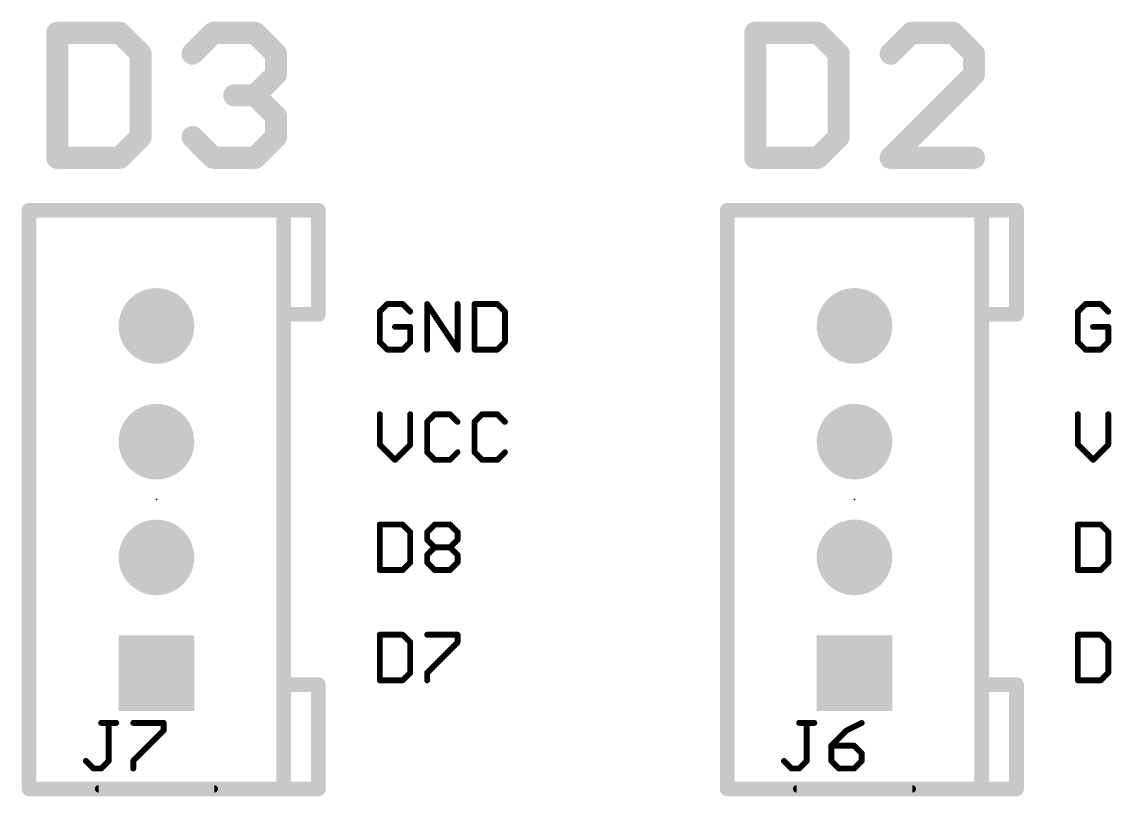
# Model space of a CAD drawing. Extents: x -6 to 140, y -6 to 118.
# Drawn here: x 28.15 to 46.98, y 24.08 to 37.47 of the extents above; entities that cross this region are included whole.
import ezdxf

# ---------------------------------------------------------------- set-up
doc = ezdxf.new("R2010")
doc.units = 0
for name, color, linetype in [('17', 94, 'CONTINUOUS'), ('21', 251, 'CONTINUOUS'), ('23', 178, 'CONTINUOUS'), ('25', 251, 'CONTINUOUS')]:
    doc.layers.add(name, color=color, linetype=linetype)

# ---------------------------------------------------------------- blocks, each defined once
blk = doc.blocks.new('SQUAREP')
blk.add_solid([(-0.5, -0.5), (0.5, -0.5), (-0.5, 0.5), (0.5, 0.5)])
blk = doc.blocks.new('ROUNDP')
at = {"const_width": 0.5}
blk.add_lwpolyline([(0, -0.25, 1), (0, 0.25, 1), (0, -0.25)], format="xyb", dxfattribs=at)

msp = doc.modelspace()

# ---------------------------------------------------------------- linework, layer by layer
at = {"layer": '21'}
for points, const_width in [([(28.7655, 37.3716, 1), (28.7655, 37.1811)], 0.1905), ([(28.8608, 37.2763, 1), (28.6703, 37.2763)], 0.1905), ([(29.9133, 37.3437, 1), (29.7786, 37.209)], 0.1905), ([(29.8459, 37.1811, 1), (29.8459, 37.3716)], 0.1905), ([(31.4644, 37.3716, 1), (31.4644, 37.1811)], 0.1905), ([(31.5318, 37.209, 1), (31.3971, 37.3437)], 0.1905), ([(32.2521, 37.3437, 1), (32.1174, 37.209)], 0.1905), ([(32.1847, 37.1811, 1), (32.1847, 37.3716)], 0.1905), ([(40.8305, 37.3716, 1), (40.8305, 37.1811)], 0.1905), ([(40.9258, 37.2763, 1), (40.7353, 37.2763)], 0.1905), ([(41.9783, 37.3437, 1), (41.8436, 37.209)], 0.1905), ([(41.9109, 37.1811, 1), (41.9109, 37.3716)], 0.1905), ([(43.5294, 37.3716, 1), (43.5294, 37.1811)], 0.1905), ([(43.5968, 37.209, 1), (43.4621, 37.3437)], 0.1905), ([(44.3171, 37.3437, 1), (44.1824, 37.209)], 0.1905), ([(44.2497, 37.1811, 1), (44.2497, 37.3716)], 0.1905), ([(30.3013, 36.9162, 1), (30.1108, 36.9162)], 0.1905), ([(32.6401, 36.9162, 1), (32.4496, 36.9162)], 0.1905), ([(42.3663, 36.9162, 1), (42.1758, 36.9162)], 0.1905), ([(44.7051, 36.9162, 1), (44.5146, 36.9162)], 0.1905), ([(30.1387, 36.8489, 1), (30.2734, 36.9836)], 0.1905), ([(31.0369, 36.9836, 1), (31.1716, 36.8489)], 0.1905), ([(32.4775, 36.8489, 1), (32.6122, 36.9836)], 0.1905), ([(42.2037, 36.8489, 1), (42.3384, 36.9836)], 0.1905), ([(43.1019, 36.9836, 1), (43.2366, 36.8489)], 0.1905), ([(44.5425, 36.8489, 1), (44.6772, 36.9836)], 0.1905), ([(32.6122, 36.4887, 1), (32.4775, 36.6234)], 0.1905), ([(44.6772, 36.4887, 1), (44.5425, 36.6234)], 0.1905), ([(32.4496, 36.5561, 1), (32.6401, 36.5561)], 0.1905), ([(44.5146, 36.5561, 1), (44.7051, 36.5561)], 0.1905), ([(31.8246, 36.2912, 1), (31.8246, 36.1007)], 0.1905), ([(32.2521, 36.2633, 1), (32.1174, 36.1286)], 0.1905), ([(32.1174, 36.2633, 1), (32.2521, 36.1286)], 0.1905), ([(32.1847, 36.1007, 1), (32.1847, 36.2912)], 0.1905), ([(32.6401, 35.8358, 1), (32.4496, 35.8358)], 0.1905), ([(32.4775, 35.7684, 1), (32.6122, 35.9031)], 0.1905), ([(30.2734, 35.4083, 1), (30.1387, 35.543)], 0.1905), ([(31.1716, 35.543, 1), (31.0369, 35.4083)], 0.1905), ([(32.6122, 35.4083, 1), (32.4775, 35.543)], 0.1905), ([(42.3384, 35.4083, 1), (42.2037, 35.543)], 0.1905), ([(30.1108, 35.4756, 1), (30.3013, 35.4756)], 0.1905), ([(32.4496, 35.4756, 1), (32.6401, 35.4756)], 0.1905), ([(42.1758, 35.4756, 1), (42.3663, 35.4756)], 0.1905), ([(28.7655, 35.2108, 1), (28.7655, 35.0203)], 0.1905), ([(28.6703, 35.1155, 1), (28.8608, 35.1155)], 0.1905), ([(29.7786, 35.1829, 1), (29.9133, 35.0481)], 0.1905), ([(29.8459, 35.0203, 1), (29.8459, 35.2108)], 0.1905), ([(31.4644, 35.2108, 1), (31.4644, 35.0203)], 0.1905), ([(31.3971, 35.0481, 1), (31.5318, 35.1829)], 0.1905), ([(32.1174, 35.1829, 1), (32.2521, 35.0481)], 0.1905), ([(32.1847, 35.0203, 1), (32.1847, 35.2108)], 0.1905), ([(40.8305, 35.2108, 1), (40.8305, 35.0203)], 0.1905), ([(40.7353, 35.1155, 1), (40.9258, 35.1155)], 0.1905), ([(41.8436, 35.1829, 1), (41.9783, 35.0481)], 0.1905), ([(41.9109, 35.0203, 1), (41.9109, 35.2108)], 0.1905), ([(43.1019, 35.1829, 1), (43.2366, 35.0481)], 0.1905), ([(43.1693, 35.2108, 1), (43.1693, 35.0203)], 0.1905), ([(44.6099, 35.0203, 1), (44.6099, 35.2108)], 0.1905), ([(28.28, 34.2735, 1), (28.28, 34.1465)], 0.127), ([(28.3435, 34.21, 1), (28.2165, 34.21)], 0.127), ([(28.98, 34.2735, 1), (28.98, 34.1465)], 0.127), ([(31.98, 34.1465, 1), (31.98, 34.2735)], 0.127), ([(32.7435, 34.21, 1), (32.6165, 34.21)], 0.127), ([(32.68, 34.2735, 1), (32.68, 34.1465)], 0.127), ([(32.68, 34.1465, 1), (32.68, 34.2735)], 0.127), ([(33.3435, 34.21, 1), (33.2165, 34.21)], 0.127), ([(33.28, 34.1465, 1), (33.28, 34.2735)], 0.127), ([(40.345, 34.2735, 1), (40.345, 34.1465)], 0.127), ([(40.4085, 34.21, 1), (40.2815, 34.21)], 0.127), ([(41.045, 34.2735, 1), (41.045, 34.1465)], 0.127), ([(44.045, 34.1465, 1), (44.045, 34.2735)], 0.127), ([(44.8085, 34.21, 1), (44.6815, 34.21)], 0.127), ([(44.745, 34.2735, 1), (44.745, 34.1465)], 0.127), ([(44.745, 34.1465, 1), (44.745, 34.2735)], 0.127), ([(45.4085, 34.21, 1), (45.2815, 34.21)], 0.127), ([(45.345, 34.1465, 1), (45.345, 34.2735)], 0.127), ([(34.4721, 32.6143, 1), (34.4721, 32.5635)], 0.0508), ([(34.4901, 32.5709, 1), (34.4542, 32.6068)], 0.0508), ([(34.7528, 32.6068, 1), (34.7169, 32.5709)], 0.0508), ([(34.7348, 32.5635, 1), (34.7348, 32.6143)], 0.0508), ([(35.1805, 32.603, 1), (35.1382, 32.5748)], 0.0508), ([(35.1848, 32.5889, 1), (35.134, 32.5889)], 0.0508), ([(35.7102, 32.5889, 1), (35.6594, 32.5889)], 0.0508), ([(36.0034, 32.5889, 1), (35.9526, 32.5889)], 0.0508), ([(35.978, 32.6143, 1), (35.978, 32.5635)], 0.0508), ([(36.39, 32.6068, 1), (36.354, 32.5709)], 0.0508), ([(36.372, 32.5635, 1), (36.372, 32.6143)], 0.0508), ([(46.5371, 32.6143, 1), (46.5371, 32.5635)], 0.0508), ([(46.5551, 32.5709, 1), (46.5192, 32.6068)], 0.0508), ([(46.8178, 32.6068, 1), (46.7819, 32.5709)], 0.0508), ([(46.7998, 32.5635, 1), (46.7998, 32.6143)], 0.0508), ([(32.7435, 32.41, 1), (32.6165, 32.41)], 0.127), ([(32.68, 32.4735, 1), (32.68, 32.3465)], 0.127), ([(32.6165, 32.41, 1), (32.7435, 32.41)], 0.127), ([(33.2165, 32.41, 1), (33.3435, 32.41)], 0.127), ([(33.28, 32.3465, 1), (33.28, 32.4735)], 0.127), ([(34.3662, 32.4575, 1), (34.3154, 32.4575)], 0.0508), ([(34.3228, 32.4755, 1), (34.3588, 32.4396)], 0.0508), ([(34.8482, 32.4396, 1), (34.8841, 32.4755)], 0.0508), ([(36.5287, 32.4575, 1), (36.4779, 32.4575)], 0.0508), ([(36.4854, 32.4396, 1), (36.5213, 32.4755)], 0.0508), ([(44.8085, 32.41, 1), (44.6815, 32.41)], 0.127), ([(44.745, 32.4735, 1), (44.745, 32.3465)], 0.127), ([(44.6815, 32.41, 1), (44.8085, 32.41)], 0.127), ([(45.2815, 32.41, 1), (45.4085, 32.41)], 0.127), ([(45.345, 32.3465, 1), (45.345, 32.4735)], 0.127), ([(46.4312, 32.4575, 1), (46.3804, 32.4575)], 0.0508), ([(46.3878, 32.4755, 1), (46.4238, 32.4396)], 0.0508), ([(46.9132, 32.4396, 1), (46.9491, 32.4755)], 0.0508), ([(34.6035, 32.2202, 1), (34.6035, 32.1694)], 0.0508), ([(34.8916, 32.1948, 1), (34.8408, 32.1948)], 0.0508), ([(34.8662, 32.1694, 1), (34.8662, 32.2202)], 0.0508), ([(46.6685, 32.2202, 1), (46.6685, 32.1694)], 0.0508), ([(46.9566, 32.1948, 1), (46.9058, 32.1948)], 0.0508), ([(46.9312, 32.1694, 1), (46.9312, 32.2202)], 0.0508), ([(34.3588, 31.9501, 1), (34.3228, 31.9142)], 0.0508), ([(34.3154, 31.9321, 1), (34.3662, 31.9321)], 0.0508), ([(34.4721, 31.8262, 1), (34.4721, 31.7754)], 0.0508), ([(34.4542, 31.7828, 1), (34.4901, 31.8188)], 0.0508), ([(34.7169, 31.8188, 1), (34.7528, 31.7828)], 0.0508), ([(34.7348, 31.7754, 1), (34.7348, 31.8262)], 0.0508), ([(34.8408, 31.9321, 1), (34.8916, 31.9321)], 0.0508), ([(34.8841, 31.9142, 1), (34.8482, 31.9501)], 0.0508), ([(35.134, 31.8008, 1), (35.1848, 31.8008)], 0.0508), ([(35.6594, 31.8008, 1), (35.7102, 31.8008)], 0.0508), ([(35.6636, 31.7867, 1), (35.7059, 31.8149)], 0.0508), ([(35.978, 31.8262, 1), (35.978, 31.7754)], 0.0508), ([(35.9526, 31.8008, 1), (36.0034, 31.8008)], 0.0508), ([(36.354, 31.8188, 1), (36.39, 31.7828)], 0.0508), ([(36.372, 31.7754, 1), (36.372, 31.8262)], 0.0508), ([(36.4779, 31.9321, 1), (36.5287, 31.9321)], 0.0508), ([(36.5213, 31.9142, 1), (36.4854, 31.9501)], 0.0508), ([(46.4238, 31.9501, 1), (46.3878, 31.9142)], 0.0508), ([(46.3804, 31.9321, 1), (46.4312, 31.9321)], 0.0508), ([(46.5371, 31.8262, 1), (46.5371, 31.7754)], 0.0508), ([(46.5192, 31.7828, 1), (46.5551, 31.8188)], 0.0508), ([(46.7819, 31.8188, 1), (46.8178, 31.7828)], 0.0508), ([(46.7998, 31.7754, 1), (46.7998, 31.8262)], 0.0508), ([(46.9058, 31.9321, 1), (46.9566, 31.9321)], 0.0508), ([(46.9491, 31.9142, 1), (46.9132, 31.9501)], 0.0508), ([(34.3662, 30.6839, 1), (34.3154, 30.6839)], 0.0508), ([(34.8916, 30.6839, 1), (34.8408, 30.6839)], 0.0508), ([(35.2907, 30.7093, 1), (35.2907, 30.6585)], 0.0508), ([(35.3087, 30.6659, 1), (35.2728, 30.7018)], 0.0508), ([(35.5714, 30.7018, 1), (35.5355, 30.6659)], 0.0508), ([(35.5534, 30.6585, 1), (35.5534, 30.7093)], 0.0508), ([(36.1093, 30.7093, 1), (36.1093, 30.6585)], 0.0508), ([(36.1273, 30.6659, 1), (36.0913, 30.7018)], 0.0508), ([(36.39, 30.7018, 1), (36.354, 30.6659)], 0.0508), ([(36.372, 30.6585, 1), (36.372, 30.7093)], 0.0508), ([(46.4312, 30.6839, 1), (46.3804, 30.6839)], 0.0508), ([(46.9566, 30.6839, 1), (46.9058, 30.6839)], 0.0508), ([(35.1848, 30.5525, 1), (35.134, 30.5525)], 0.0508), ([(35.1414, 30.5705, 1), (35.1773, 30.5346)], 0.0508), ([(35.6668, 30.5346, 1), (35.7027, 30.5705)], 0.0508), ([(36.0034, 30.5525, 1), (35.9526, 30.5525)], 0.0508), ([(35.96, 30.5705, 1), (35.9959, 30.5346)], 0.0508), ([(36.4854, 30.5346, 1), (36.5213, 30.5705)], 0.0508), ([(34.3588, 30.1765, 1), (34.3228, 30.1405)], 0.0508), ([(34.3154, 30.1585, 1), (34.3662, 30.1585)], 0.0508), ([(34.8408, 30.1585, 1), (34.8916, 30.1585)], 0.0508), ([(34.8841, 30.1405, 1), (34.8482, 30.1765)], 0.0508), ([(46.4238, 30.1765, 1), (46.3878, 30.1405)], 0.0508), ([(46.3804, 30.1585, 1), (46.4312, 30.1585)], 0.0508), ([(46.9058, 30.1585, 1), (46.9566, 30.1585)], 0.0508), ([(46.9491, 30.1405, 1), (46.9132, 30.1765)], 0.0508), ([(34.5855, 29.9138, 1), (34.6215, 29.8778)], 0.0508), ([(34.5855, 29.8778, 1), (34.6215, 29.9138)], 0.0508), ([(35.1773, 30.0451, 1), (35.1414, 30.0092)], 0.0508), ([(35.134, 30.0271, 1), (35.1848, 30.0271)], 0.0508), ([(35.2907, 29.9212, 1), (35.2907, 29.8704)], 0.0508), ([(35.2728, 29.8778, 1), (35.3087, 29.9138)], 0.0508), ([(35.5355, 29.9138, 1), (35.5714, 29.8778)], 0.0508), ([(35.5534, 29.8704, 1), (35.5534, 29.9212)], 0.0508), ([(35.7027, 30.0092, 1), (35.6668, 30.0451)], 0.0508), ([(35.9959, 30.0451, 1), (35.96, 30.0092)], 0.0508), ([(35.9526, 30.0271, 1), (36.0034, 30.0271)], 0.0508), ([(36.1093, 29.9212, 1), (36.1093, 29.8704)], 0.0508), ([(36.0913, 29.8778, 1), (36.1273, 29.9138)], 0.0508), ([(36.354, 29.9138, 1), (36.39, 29.8778)], 0.0508), ([(36.372, 29.8704, 1), (36.372, 29.9212)], 0.0508), ([(36.5213, 30.0092, 1), (36.4854, 30.0451)], 0.0508), ([(46.6505, 29.9138, 1), (46.6865, 29.8778)], 0.0508), ([(46.6505, 29.8778, 1), (46.6865, 29.9138)], 0.0508), ([(34.3662, 28.7789, 1), (34.3154, 28.7789)], 0.0508), ([(34.3408, 28.8043, 1), (34.3408, 28.7535)], 0.0508), ([(34.7528, 28.7968, 1), (34.7169, 28.7609)], 0.0508), ([(34.7348, 28.7535, 1), (34.7348, 28.8043)], 0.0508), ([(35.2907, 28.8043, 1), (35.2907, 28.7535)], 0.0508), ([(35.3087, 28.7609, 1), (35.2728, 28.7968)], 0.0508), ([(35.5714, 28.7968, 1), (35.5355, 28.7609)], 0.0508), ([(35.5534, 28.7535, 1), (35.5534, 28.8043)], 0.0508), ([(46.4312, 28.7789, 1), (46.3804, 28.7789)], 0.0508), ([(46.4058, 28.8043, 1), (46.4058, 28.7535)], 0.0508), ([(46.8178, 28.7968, 1), (46.7819, 28.7609)], 0.0508), ([(46.7998, 28.7535, 1), (46.7998, 28.8043)], 0.0508), ([(34.8916, 28.6475, 1), (34.8408, 28.6475)], 0.0508), ([(34.8482, 28.6296, 1), (34.8841, 28.6655)], 0.0508), ([(35.1848, 28.6475, 1), (35.134, 28.6475)], 0.0508), ([(35.1414, 28.6655, 1), (35.1773, 28.6296)], 0.0508), ([(35.7102, 28.6475, 1), (35.6594, 28.6475)], 0.0508), ([(35.6668, 28.6296, 1), (35.7027, 28.6655)], 0.0508), ([(46.9566, 28.6475, 1), (46.9058, 28.6475)], 0.0508), ([(46.9132, 28.6296, 1), (46.9491, 28.6655)], 0.0508), ([(35.1773, 28.5341, 1), (35.1414, 28.4982)], 0.0508), ([(35.134, 28.5162, 1), (35.1848, 28.5162)], 0.0508), ([(35.2907, 28.4102, 1), (35.2907, 28.3594)], 0.0508), ([(35.3087, 28.3669, 1), (35.2728, 28.4028)], 0.0508), ([(35.5714, 28.4028, 1), (35.5355, 28.3669)], 0.0508), ([(35.5534, 28.3594, 1), (35.5534, 28.4102)], 0.0508), ([(35.6594, 28.5162, 1), (35.7102, 28.5162)], 0.0508), ([(35.7027, 28.4982, 1), (35.6668, 28.5341)], 0.0508), ([(35.1414, 28.2715, 1), (35.1773, 28.2355)], 0.0508), ([(35.1848, 28.2535, 1), (35.134, 28.2535)], 0.0508), ([(35.2728, 28.3669, 1), (35.3087, 28.4028)], 0.0508), ([(35.5355, 28.4028, 1), (35.5714, 28.3669)], 0.0508), ([(35.7102, 28.2535, 1), (35.6594, 28.2535)], 0.0508), ([(35.6668, 28.2355, 1), (35.7027, 28.2715)], 0.0508), ([(34.8408, 28.1221, 1), (34.8916, 28.1221)], 0.0508), ([(34.8841, 28.1042, 1), (34.8482, 28.1401)], 0.0508), ([(35.1773, 28.1401, 1), (35.1414, 28.1042)], 0.0508), ([(35.134, 28.1221, 1), (35.1848, 28.1221)], 0.0508), ([(35.6594, 28.1221, 1), (35.7102, 28.1221)], 0.0508), ([(35.7027, 28.1042, 1), (35.6668, 28.1401)], 0.0508), ([(46.9058, 28.1221, 1), (46.9566, 28.1221)], 0.0508), ([(46.9491, 28.1042, 1), (46.9132, 28.1401)], 0.0508), ([(34.3408, 28.0162, 1), (34.3408, 27.9654)], 0.0508), ([(34.3154, 27.9908, 1), (34.3662, 27.9908)], 0.0508), ([(34.7169, 28.0088, 1), (34.7528, 27.9728)], 0.0508), ([(34.7348, 27.9654, 1), (34.7348, 28.0162)], 0.0508), ([(35.2907, 28.0162, 1), (35.2907, 27.9654)], 0.0508), ([(35.2728, 27.9728, 1), (35.3087, 28.0088)], 0.0508), ([(35.5355, 28.0088, 1), (35.5714, 27.9728)], 0.0508), ([(35.5534, 27.9654, 1), (35.5534, 28.0162)], 0.0508), ([(46.4058, 28.0162, 1), (46.4058, 27.9654)], 0.0508), ([(46.3804, 27.9908, 1), (46.4312, 27.9908)], 0.0508), ([(46.7819, 28.0088, 1), (46.8178, 27.9728)], 0.0508), ([(46.7998, 27.9654, 1), (46.7998, 28.0162)], 0.0508), ([(34.3662, 26.8739, 1), (34.3154, 26.8739)], 0.0508), ([(34.3408, 26.8993, 1), (34.3408, 26.8485)], 0.0508), ([(34.7528, 26.8918, 1), (34.7169, 26.8559)], 0.0508), ([(34.7348, 26.8485, 1), (34.7348, 26.8993)], 0.0508), ([(34.8916, 26.7425, 1), (34.8408, 26.7425)], 0.0508), ([(34.8482, 26.7246, 1), (34.8841, 26.7605)], 0.0508), ([(35.1594, 26.8993, 1), (35.1594, 26.8485)], 0.0508), ([(35.7102, 26.8739, 1), (35.6594, 26.8739)], 0.0508), ([(35.6594, 26.7425, 1), (35.7102, 26.7425)], 0.0508), ([(35.7027, 26.7246, 1), (35.6668, 26.7605)], 0.0508), ([(35.6848, 26.8485, 1), (35.6848, 26.8993)], 0.0508), ([(46.4312, 26.8739, 1), (46.3804, 26.8739)], 0.0508), ([(46.4058, 26.8993, 1), (46.4058, 26.8485)], 0.0508), ([(46.8178, 26.8918, 1), (46.7819, 26.8559)], 0.0508), ([(46.7998, 26.8485, 1), (46.7998, 26.8993)], 0.0508), ([(46.9566, 26.7425, 1), (46.9058, 26.7425)], 0.0508), ([(46.9132, 26.7246, 1), (46.9491, 26.7605)], 0.0508), ([(34.8408, 26.2171, 1), (34.8916, 26.2171)], 0.0508), ([(34.8841, 26.1992, 1), (34.8482, 26.2351)], 0.0508), ([(35.1848, 26.2171, 1), (35.134, 26.2171)], 0.0508), ([(35.1414, 26.2351, 1), (35.1773, 26.1992)], 0.0508), ([(46.9058, 26.2171, 1), (46.9566, 26.2171)], 0.0508), ([(46.9491, 26.1992, 1), (46.9132, 26.2351)], 0.0508), ([(32.7435, 26.01, 1), (32.6165, 26.01)], 0.127), ([(32.68, 26.0735, 1), (32.68, 25.9465)], 0.127), ([(32.6165, 26.01, 1), (32.7435, 26.01)], 0.127), ([(33.3435, 26.01, 1), (33.2165, 26.01)], 0.127), ([(33.28, 25.9465, 1), (33.28, 26.0735)], 0.127), ([(34.3408, 26.1112, 1), (34.3408, 26.0604)], 0.0508), ([(34.3154, 26.0858, 1), (34.3662, 26.0858)], 0.0508), ([(34.7169, 26.1038, 1), (34.7528, 26.0678)], 0.0508), ([(34.7348, 26.0604, 1), (34.7348, 26.1112)], 0.0508), ([(35.134, 26.0858, 1), (35.1848, 26.0858)], 0.0508), ([(44.8085, 26.01, 1), (44.6815, 26.01)], 0.127), ([(44.745, 26.0735, 1), (44.745, 25.9465)], 0.127), ([(44.6815, 26.01, 1), (44.8085, 26.01)], 0.127), ([(45.4085, 26.01, 1), (45.2815, 26.01)], 0.127), ([(45.345, 25.9465, 1), (45.345, 26.0735)], 0.127), ([(46.4058, 26.1112, 1), (46.4058, 26.0604)], 0.0508), ([(46.3804, 26.0858, 1), (46.4312, 26.0858)], 0.0508), ([(46.7819, 26.1038, 1), (46.8178, 26.0678)], 0.0508), ([(46.7998, 26.0604, 1), (46.7998, 26.1112)], 0.0508), ([(28.28, 24.2735, 1), (28.28, 24.1465)], 0.127), ([(32.68, 24.2735, 1), (32.68, 24.1465)], 0.127), ([(32.68, 24.1465, 1), (32.68, 24.2735)], 0.127), ([(33.28, 24.1465, 1), (33.28, 24.2735)], 0.127), ([(40.345, 24.2735, 1), (40.345, 24.1465)], 0.127), ([(44.745, 24.2735, 1), (44.745, 24.1465)], 0.127), ([(44.745, 24.1465, 1), (44.745, 24.2735)], 0.127), ([(45.345, 24.1465, 1), (45.345, 24.2735)], 0.127), ([(28.2165, 24.21, 1), (28.3435, 24.21)], 0.127), ([(29.48, 24.2417, 1), (29.48, 24.1783)], 0.0635), ([(31.48, 24.1783, 1), (31.48, 24.2417)], 0.0635), ([(32.6165, 24.21, 1), (32.7435, 24.21)], 0.127), ([(33.2165, 24.21, 1), (33.3435, 24.21)], 0.127), ([(40.2815, 24.21, 1), (40.4085, 24.21)], 0.127), ([(41.545, 24.2417, 1), (41.545, 24.1783)], 0.0635), ([(43.545, 24.1783, 1), (43.545, 24.2417)], 0.0635), ([(44.6815, 24.21, 1), (44.8085, 24.21)], 0.127), ([(45.2815, 24.21, 1), (45.4085, 24.21)], 0.127)]:
    msp.add_lwpolyline(points, format="xyb", dxfattribs=dict(at, const_width=const_width))
for points, const_width in [([(28.7655, 37.2763), (28.7655, 35.1155)], 0.381), ([(29.8459, 37.2763), (28.7655, 37.2763)], 0.381), ([(30.2061, 36.9162), (29.8459, 37.2763)], 0.381), ([(31.1043, 36.9162), (31.4644, 37.2763)], 0.381), ([(31.4644, 37.2763), (32.1847, 37.2763)], 0.381), ([(32.1847, 37.2763), (32.5449, 36.9162)], 0.381), ([(40.8305, 37.2763), (40.8305, 35.1155)], 0.381), ([(41.9109, 37.2763), (40.8305, 37.2763)], 0.381), ([(42.2711, 36.9162), (41.9109, 37.2763)], 0.381), ([(43.5294, 37.2763), (43.1693, 36.9162)], 0.381), ([(44.2497, 37.2763), (43.5294, 37.2763)], 0.381), ([(44.6099, 36.9162), (44.2497, 37.2763)], 0.381), ([(30.2061, 35.4756), (30.2061, 36.9162)], 0.381), ([(32.5449, 36.9162), (32.5449, 36.5561)], 0.381), ([(42.2711, 35.4756), (42.2711, 36.9162)], 0.381), ([(44.6099, 36.5561), (44.6099, 36.9162)], 0.381), ([(32.5449, 36.5561), (32.1847, 36.1959)], 0.381), ([(43.1693, 35.1155), (44.6099, 36.5561)], 0.381), ([(32.1847, 36.1959), (31.8246, 36.1959)], 0.381), ([(32.1847, 36.1959), (32.5449, 35.8358)], 0.381), ([(32.5449, 35.8358), (32.5449, 35.4756)], 0.381), ([(29.8459, 35.1155), (30.2061, 35.4756)], 0.381), ([(31.4644, 35.1155), (31.1043, 35.4756)], 0.381), ([(32.5449, 35.4756), (32.1847, 35.1155)], 0.381), ([(41.9109, 35.1155), (42.2711, 35.4756)], 0.381), ([(28.7655, 35.1155), (29.8459, 35.1155)], 0.381), ([(32.1847, 35.1155), (31.4644, 35.1155)], 0.381), ([(40.8305, 35.1155), (41.9109, 35.1155)], 0.381), ([(44.6099, 35.1155), (43.1693, 35.1155)], 0.381), ([(32.68, 34.21), (28.28, 34.21)], 0.254), ([(28.28, 24.21), (28.28, 34.21)], 0.254), ([(28.98, 34.21), (31.98, 34.21)], 0.254), ([(32.68, 32.41), (32.68, 34.21)], 0.254), ([(33.28, 34.21), (32.68, 34.21)], 0.254), ([(33.28, 32.41), (33.28, 34.21)], 0.254), ([(44.745, 34.21), (40.345, 34.21)], 0.254), ([(40.345, 24.21), (40.345, 34.21)], 0.254), ([(41.045, 34.21), (44.045, 34.21)], 0.254), ([(44.745, 32.41), (44.745, 34.21)], 0.254), ([(45.345, 34.21), (44.745, 34.21)], 0.254), ([(45.345, 32.41), (45.345, 34.21)], 0.254), ([(34.4721, 32.5889), (34.3408, 32.4575)], 0.1016), ([(34.7348, 32.5889), (34.4721, 32.5889)], 0.1016), ([(34.8662, 32.4575), (34.7348, 32.5889)], 0.1016), ([(35.1594, 31.8008), (35.1594, 32.5889)], 0.1016), ([(35.1594, 32.5889), (35.6848, 31.8008)], 0.1016), ([(35.6848, 31.8008), (35.6848, 32.5889)], 0.1016), ([(35.978, 32.5889), (35.978, 31.8008)], 0.1016), ([(36.372, 32.5889), (35.978, 32.5889)], 0.1016), ([(36.5033, 32.4575), (36.372, 32.5889)], 0.1016), ([(46.5371, 32.5889), (46.4058, 32.4575)], 0.1016), ([(46.7998, 32.5889), (46.5371, 32.5889)], 0.1016), ([(46.9312, 32.4575), (46.7998, 32.5889)], 0.1016), ([(32.68, 26.01), (32.68, 32.41)], 0.254), ([(32.68, 32.41), (33.28, 32.41)], 0.254), ([(34.3408, 32.4575), (34.3408, 31.9321)], 0.1016), ([(36.5033, 31.9321), (36.5033, 32.4575)], 0.1016), ([(44.745, 26.01), (44.745, 32.41)], 0.254), ([(44.745, 32.41), (45.345, 32.41)], 0.254), ([(46.4058, 32.4575), (46.4058, 31.9321)], 0.1016), ([(34.8662, 32.1948), (34.6035, 32.1948)], 0.1016), ([(34.8662, 31.9321), (34.8662, 32.1948)], 0.1016), ([(46.9312, 32.1948), (46.6685, 32.1948)], 0.1016), ([(46.9312, 31.9321), (46.9312, 32.1948)], 0.1016), ([(34.3408, 31.9321), (34.4721, 31.8008)], 0.1016), ([(34.4721, 31.8008), (34.7348, 31.8008)], 0.1016), ([(34.7348, 31.8008), (34.8662, 31.9321)], 0.1016), ([(35.978, 31.8008), (36.372, 31.8008)], 0.1016), ([(36.372, 31.8008), (36.5033, 31.9321)], 0.1016), ([(46.4058, 31.9321), (46.5371, 31.8008)], 0.1016), ([(46.5371, 31.8008), (46.7998, 31.8008)], 0.1016), ([(46.7998, 31.8008), (46.9312, 31.9321)], 0.1016), ([(34.3408, 30.6839), (34.3408, 30.1585)], 0.1016), ([(34.8662, 30.1585), (34.8662, 30.6839)], 0.1016), ([(35.2907, 30.6839), (35.1594, 30.5525)], 0.1016), ([(35.5534, 30.6839), (35.2907, 30.6839)], 0.1016), ([(35.6848, 30.5525), (35.5534, 30.6839)], 0.1016), ([(36.1093, 30.6839), (35.978, 30.5525)], 0.1016), ([(36.372, 30.6839), (36.1093, 30.6839)], 0.1016), ([(36.5033, 30.5525), (36.372, 30.6839)], 0.1016), ([(46.4058, 30.6839), (46.4058, 30.1585)], 0.1016), ([(46.9312, 30.1585), (46.9312, 30.6839)], 0.1016), ([(35.1594, 30.5525), (35.1594, 30.0271)], 0.1016), ([(35.978, 30.5525), (35.978, 30.0271)], 0.1016), ([(34.3408, 30.1585), (34.6035, 29.8958)], 0.1016), ([(34.6035, 29.8958), (34.8662, 30.1585)], 0.1016), ([(46.4058, 30.1585), (46.6685, 29.8958)], 0.1016), ([(46.6685, 29.8958), (46.9312, 30.1585)], 0.1016), ([(35.1594, 30.0271), (35.2907, 29.8958)], 0.1016), ([(35.2907, 29.8958), (35.5534, 29.8958)], 0.1016), ([(35.5534, 29.8958), (35.6848, 30.0271)], 0.1016), ([(35.978, 30.0271), (36.1093, 29.8958)], 0.1016), ([(36.1093, 29.8958), (36.372, 29.8958)], 0.1016), ([(36.372, 29.8958), (36.5033, 30.0271)], 0.1016), ([(34.3408, 28.7789), (34.3408, 27.9908)], 0.1016), ([(34.7348, 28.7789), (34.3408, 28.7789)], 0.1016), ([(34.8662, 28.6475), (34.7348, 28.7789)], 0.1016), ([(35.1594, 28.6475), (35.2907, 28.7789)], 0.1016), ([(35.2907, 28.7789), (35.5534, 28.7789)], 0.1016), ([(35.5534, 28.7789), (35.6848, 28.6475)], 0.1016), ([(46.4058, 28.7789), (46.4058, 27.9908)], 0.1016), ([(46.7998, 28.7789), (46.4058, 28.7789)], 0.1016), ([(46.9312, 28.6475), (46.7998, 28.7789)], 0.1016), ([(34.8662, 28.1221), (34.8662, 28.6475)], 0.1016), ([(35.1594, 28.5162), (35.1594, 28.6475)], 0.1016), ([(35.6848, 28.6475), (35.6848, 28.5162)], 0.1016), ([(46.9312, 28.1221), (46.9312, 28.6475)], 0.1016), ([(35.2907, 28.3848), (35.1594, 28.5162)], 0.1016), ([(35.1594, 28.2535), (35.2907, 28.3848)], 0.1016), ([(35.2907, 28.3848), (35.5534, 28.3848)], 0.1016), ([(35.6848, 28.5162), (35.5534, 28.3848)], 0.1016), ([(35.5534, 28.3848), (35.6848, 28.2535)], 0.1016), ([(35.1594, 28.1221), (35.1594, 28.2535)], 0.1016), ([(35.6848, 28.2535), (35.6848, 28.1221)], 0.1016), ([(34.7348, 27.9908), (34.8662, 28.1221)], 0.1016), ([(35.2907, 27.9908), (35.1594, 28.1221)], 0.1016), ([(35.6848, 28.1221), (35.5534, 27.9908)], 0.1016), ([(46.7998, 27.9908), (46.9312, 28.1221)], 0.1016), ([(34.3408, 27.9908), (34.7348, 27.9908)], 0.1016), ([(35.5534, 27.9908), (35.2907, 27.9908)], 0.1016), ([(46.4058, 27.9908), (46.7998, 27.9908)], 0.1016), ([(34.3408, 26.8739), (34.3408, 26.0858)], 0.1016), ([(34.7348, 26.8739), (34.3408, 26.8739)], 0.1016), ([(34.8662, 26.7425), (34.7348, 26.8739)], 0.1016), ([(34.8662, 26.2171), (34.8662, 26.7425)], 0.1016), ([(35.1594, 26.8739), (35.6848, 26.8739)], 0.1016), ([(35.6848, 26.7425), (35.1594, 26.2171)], 0.1016), ([(35.6848, 26.8739), (35.6848, 26.7425)], 0.1016), ([(46.4058, 26.8739), (46.4058, 26.0858)], 0.1016), ([(46.7998, 26.8739), (46.4058, 26.8739)], 0.1016), ([(46.9312, 26.7425), (46.7998, 26.8739)], 0.1016), ([(46.9312, 26.2171), (46.9312, 26.7425)], 0.1016), ([(34.7348, 26.0858), (34.8662, 26.2171)], 0.1016), ([(35.1594, 26.2171), (35.1594, 26.0858)], 0.1016), ([(46.7998, 26.0858), (46.9312, 26.2171)], 0.1016), ([(32.68, 24.21), (32.68, 26.01)], 0.254), ([(33.28, 26.01), (32.68, 26.01)], 0.254), ([(33.28, 24.21), (33.28, 26.01)], 0.254), ([(34.3408, 26.0858), (34.7348, 26.0858)], 0.1016), ([(44.745, 24.21), (44.745, 26.01)], 0.254), ([(45.345, 26.01), (44.745, 26.01)], 0.254), ([(45.345, 24.21), (45.345, 26.01)], 0.254), ([(46.4058, 26.0858), (46.7998, 26.0858)], 0.1016), ([(28.28, 24.21), (32.68, 24.21)], 0.254), ([(32.68, 24.21), (33.28, 24.21)], 0.254), ([(40.345, 24.21), (44.745, 24.21)], 0.254), ([(44.745, 24.21), (45.345, 24.21)], 0.254), ([(29.48, 24.21), (31.48, 24.21)], 0.127), ([(41.545, 24.21), (43.545, 24.21)], 0.127)]:
    msp.add_lwpolyline(points, dxfattribs=dict(at, const_width=const_width))
at = {"layer": '23'}
for p in [(30.48, 29.21), (42.545, 29.21)]:
    msp.add_point(p, dxfattribs=at)
at = {"layer": '25', "const_width": 0.1016}
for points in [[(29.5235, 25.3499), (29.7862, 25.3499)], [(29.6548, 24.6931), (29.6548, 25.3499)], [(30.0794, 25.3499), (30.6048, 25.3499)], [(30.6048, 25.2185), (30.0794, 24.6931)], [(30.6048, 25.3499), (30.6048, 25.2185)], [(41.5885, 25.3499), (41.8512, 25.3499)], [(41.7198, 24.6931), (41.7198, 25.3499)], [(42.4071, 25.2185), (42.1444, 24.9558)], [(42.6698, 25.3499), (42.4071, 25.2185)], [(42.1444, 24.9558), (42.1444, 24.6931)], [(42.5384, 24.9558), (42.1444, 24.9558)], [(42.6698, 24.8245), (42.5384, 24.9558)], [(42.6698, 24.6931), (42.6698, 24.8245)], [(29.2608, 24.6931), (29.3921, 24.5618)], [(29.5235, 24.5618), (29.6548, 24.6931)], [(30.0794, 24.6931), (30.0794, 24.5618)], [(41.3258, 24.6931), (41.4571, 24.5618)], [(41.5885, 24.5618), (41.7198, 24.6931)], [(42.1444, 24.6931), (42.2757, 24.5618)], [(42.5384, 24.5618), (42.6698, 24.6931)], [(29.3921, 24.5618), (29.5235, 24.5618)], [(41.4571, 24.5618), (41.5885, 24.5618)], [(42.2757, 24.5618), (42.5384, 24.5618)]]:
    msp.add_lwpolyline(points, dxfattribs=at)
at = {"layer": '25', "const_width": 0.0508}
for points in [[(29.5235, 25.3753, 1), (29.5235, 25.3245)], [(29.6802, 25.3499, 1), (29.6294, 25.3499)], [(29.7862, 25.3245, 1), (29.7862, 25.3753)], [(30.0794, 25.3753, 1), (30.0794, 25.3245)], [(30.6302, 25.3499, 1), (30.5794, 25.3499)], [(30.5794, 25.2185, 1), (30.6302, 25.2185)], [(30.6227, 25.2006, 1), (30.5868, 25.2365)], [(30.6048, 25.3245, 1), (30.6048, 25.3753)], [(41.5885, 25.3753, 1), (41.5885, 25.3245)], [(41.7452, 25.3499, 1), (41.6944, 25.3499)], [(41.8512, 25.3245, 1), (41.8512, 25.3753)], [(42.3957, 25.2412, 1), (42.4184, 25.1958)], [(42.425, 25.2006, 1), (42.3891, 25.2365)], [(42.6811, 25.3272, 1), (42.6584, 25.3726)], [(42.1698, 24.9558, 1), (42.119, 24.9558)], [(42.1444, 24.9812, 1), (42.1444, 24.9304)], [(42.1264, 24.9738, 1), (42.1623, 24.9379)], [(42.5564, 24.9738, 1), (42.5205, 24.9379)], [(42.5384, 24.9304, 1), (42.5384, 24.9812)], [(42.6952, 24.8245, 1), (42.6444, 24.8245)], [(42.6518, 24.8065, 1), (42.6877, 24.8425)], [(29.2788, 24.7111, 1), (29.2428, 24.6752)], [(29.6294, 24.6931, 1), (29.6802, 24.6931)], [(29.6728, 24.6752, 1), (29.6369, 24.7111)], [(30.1048, 24.6931, 1), (30.054, 24.6931)], [(30.0614, 24.7111, 1), (30.0973, 24.6752)], [(41.3438, 24.7111, 1), (41.3078, 24.6752)], [(41.6944, 24.6931, 1), (41.7452, 24.6931)], [(41.7378, 24.6752, 1), (41.7019, 24.7111)], [(42.1623, 24.7111, 1), (42.1264, 24.6752)], [(42.119, 24.6931, 1), (42.1698, 24.6931)], [(42.6444, 24.6931, 1), (42.6952, 24.6931)], [(42.6877, 24.6752, 1), (42.6518, 24.7111)], [(29.3921, 24.5872, 1), (29.3921, 24.5364)], [(29.3742, 24.5438, 1), (29.4101, 24.5798)], [(29.5055, 24.5798, 1), (29.5415, 24.5438)], [(29.5235, 24.5364, 1), (29.5235, 24.5872)], [(30.054, 24.5618, 1), (30.1048, 24.5618)], [(41.4571, 24.5872, 1), (41.4571, 24.5364)], [(41.4392, 24.5438, 1), (41.4751, 24.5798)], [(41.5705, 24.5798, 1), (41.6065, 24.5438)], [(41.5885, 24.5364, 1), (41.5885, 24.5872)], [(42.2757, 24.5872, 1), (42.2757, 24.5364)], [(42.2578, 24.5438, 1), (42.2937, 24.5798)], [(42.5205, 24.5798, 1), (42.5564, 24.5438)], [(42.5384, 24.5364, 1), (42.5384, 24.5872)]]:
    msp.add_lwpolyline(points, format="xyb", dxfattribs=at)

# ---------------------------------------------------------------- block references
at = {"layer": '17', "xscale": 1.308, "yscale": 1.308, "rotation": 90}
for name, p in [('ROUNDP', (30.48, 32.21)), ('ROUNDP', (30.48, 32.21)), ('ROUNDP', (42.545, 32.21)), ('ROUNDP', (42.545, 32.21)), ('ROUNDP', (30.48, 30.21)), ('ROUNDP', (30.48, 30.21)), ('ROUNDP', (42.545, 30.21)), ('ROUNDP', (42.545, 30.21)), ('ROUNDP', (30.48, 28.21)), ('ROUNDP', (30.48, 28.21)), ('ROUNDP', (42.545, 28.21)), ('ROUNDP', (42.545, 28.21)), ('SQUAREP', (30.48, 26.21)), ('SQUAREP', (30.48, 26.21)), ('SQUAREP', (42.545, 26.21)), ('SQUAREP', (42.545, 26.21))]:
    msp.add_blockref(name, p, dxfattribs=at)

doc.saveas('drawing.dxf')
